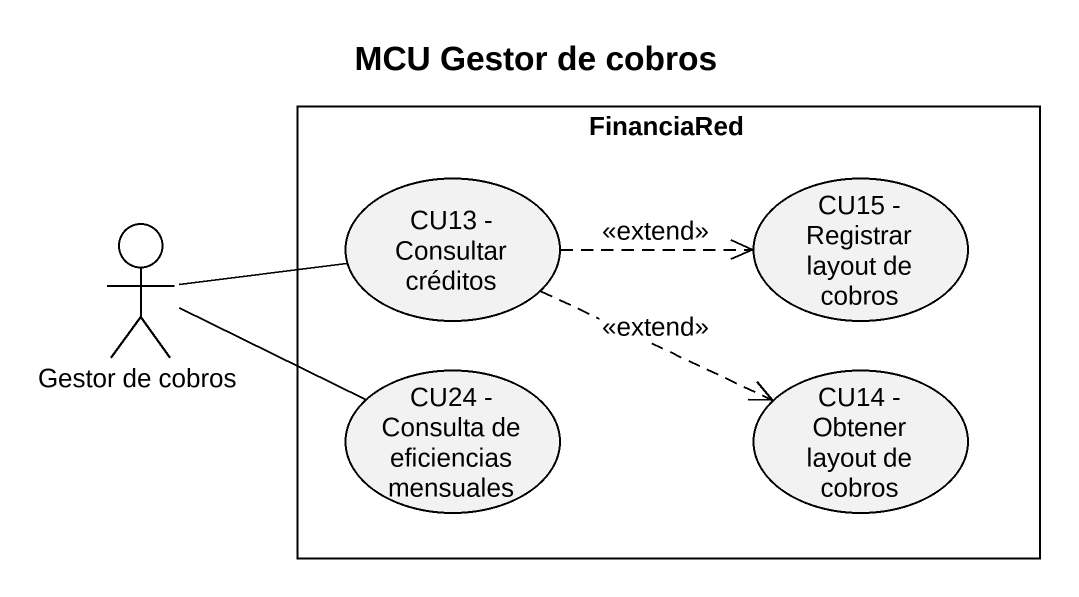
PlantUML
@startuml
title MCU Gestor de cobros
rectangle FinanciaRed {
  usecase "CU13 - Consultar créditos" as CU13_Consultar_créditos
  usecase "CU15 - Registrar layout de cobros" as CU15_Registrar_layout_de
  usecase "CU24 - Consulta de eficiencias mensuales" as CU24_Consulta_de
  usecase "CU14 - Obtener layout de cobros" as CU14_Obtener_layout_de
}
actor "Gestor de cobros" as Gestor_de_cobros
CU13_Consultar_créditos .right.> CU15_Registrar_layout_de : <<extend>>
CU13_Consultar_créditos .right.> CU14_Obtener_layout_de : <<extend>>
Gestor_de_cobros -right- CU13_Consultar_créditos
Gestor_de_cobros -right- CU24_Consulta_de
@enduml
